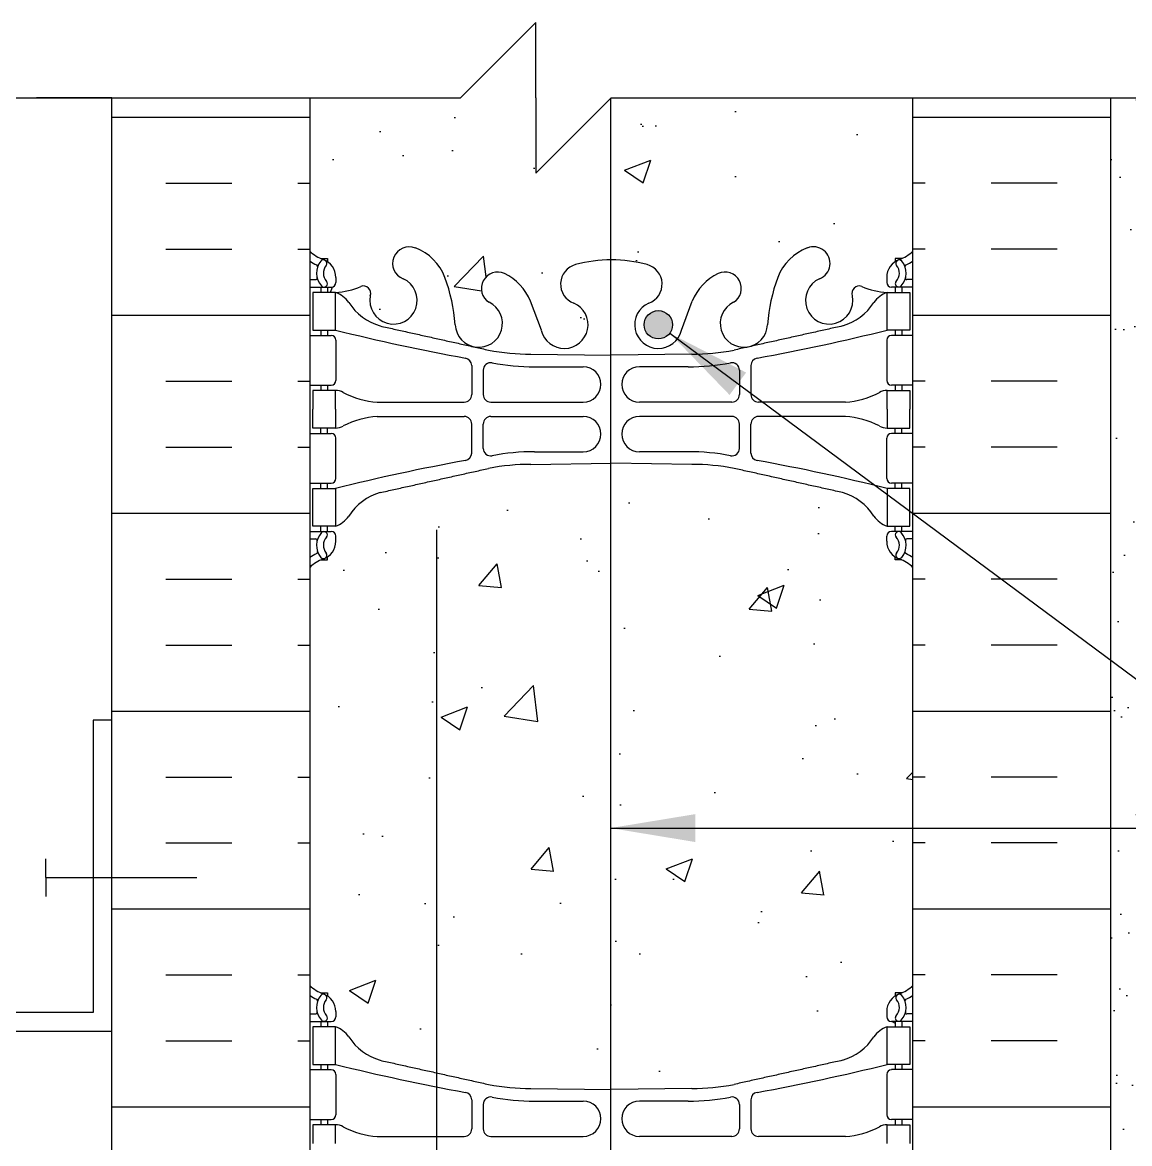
# Model space of a CAD drawing. Header units: inches. Extents: x 94.9 to 181.1, y -57.9 to 31.
# Drawn here: x 148.39 to 163.08, y 16.09 to 30.96 of the extents above; entities that cross this region are included whole.
import ezdxf

# ---------------------------------------------------------------- set-up
doc = ezdxf.new("R2010")
doc.units = ezdxf.units.IN
doc.header["$LTSCALE"] = 0.5
doc.header["$MEASUREMENT"] = 0
for name, color, linetype in [('HATCH', 12, 'Continuous'), ('line25', 2, 'Continuous'), ('LINE3', 3, 'Continuous'), ('LINE50', 5, 'Continuous'), ('LINE9', 9, 'Continuous'), ('TEXT', 4, 'Continuous'), ('Web_Edge', 9, 'Continuous')]:
    doc.layers.add(name, color=color, linetype=linetype)
doc.styles.add('DIM', font='romans.shx', dxfattribs={"width": 0.7})
doc.dimstyles.new('ext_12', dxfattribs={"dimscale": 12, "dimtxt": 0.09375, "dimasz": 0.09375, "dimexe": 0.09375, "dimexo": 0.0625, "dimgap": 0.0625, "dimtad": 1, "dimdec": 1, "dimzin": 3, "dimdsep": 46, "dimlunit": 4, "dimtxsty": 'DIM', "dimcen": 0.09, "dimdle": 0.09375, "dimclrt": 4, "dimadec": 0, "dimazin": 0, "dimtfac": 1, "dimtdec": 1, "dimtmove": 2, "dimatfit": 3, "dimfxl": 1, "dimfrac": 2, "dimtolj": 1, "dimtzin": 0, "dimarcsym": 0})

msp = doc.modelspace()

# ---------------------------------------------------------------- hatches: boundary and pattern name
at = {"layer": 'HATCH'}
h = msp.add_hatch(dxfattribs=at)
h.set_pattern_fill('AR-CONC', color=256, scale=0.5)
edge = h.paths.add_edge_path()
edge.add_arc((160.245, 3.803), 0.115, 109.5198, 145)
edge.add_arc((160.103, 3.837), 0.0576, 35, 145)
edge.add_arc((159.943, 3.791), 0.138, 35, 145)
edge.add_arc((159.77, 3.827), 0.0737, 35, 145)
edge.add_arc((159.605, 3.796), 0.128, 35, 145)
edge.add_arc((159.395, 3.796), 0.128, 35, 145)
edge.add_arc((159.227, 3.826), 0.0769, 35, 145)
edge.add_arc((159.101, 3.826), 0.0769, 35, 145)
edge.add_arc((158.933, 3.796), 0.128, 35, 145)
edge.add_arc((158.776, 3.833), 0.064, 35, 145)
edge.add_arc((158.632, 3.805), 0.112, 35, 145)
edge.add_arc((158.48, 3.827), 0.0737, 35, 145)
edge.add_arc((158.304, 3.789), 0.141, 35, 145)
edge.add_arc((158.147, 3.841), 0.0506, 35, 145)
edge.add_arc((158.061, 3.838), 0.0544, 35, 145)
edge.add_arc((157.951, 3.824), 0.0801, 35, 145)
edge.add_arc((157.85, 3.814), 0.0661, 57.9004, 167.9004)
edge.add_arc((157.683, 3.756), 0.125, 35, 145)
edge.add_arc((157.484, 3.76), 0.118, 35, 145)
edge.add_arc((157.276, 3.75), 0.134, 35, 145)
edge.add_arc((157.077, 3.765), 0.109, 35, 145)
edge.add_arc((156.938, 3.793), 0.0608, 35, 145)
edge.add_arc((156.81, 3.772), 0.0961, 35, 145)
edge.add_arc((156.655, 3.774), 0.0929, 35, 145)
edge.add_arc((156.505, 3.776), 0.0897, 35, 145)
edge.add_arc((156.343, 3.765), 0.109, 35, 145)
edge.add_arc((156.196, 3.787), 0.0705, 35, 145)
edge.add_arc((156.093, 3.796), 0.0544, 35, 145)
edge.add_arc((155.988, 3.785), 0.0737, 35, 145)
edge.add_arc((155.87, 3.787), 0.0705, 35, 145)
edge.add_arc((155.76, 3.791), 0.064, 35, 145)
edge.add_arc((155.555, 3.72), 0.187, 35, 145)
edge.add_arc((155.346, 3.789), 0.0672, 35, 145)
edge.add_arc((155.168, 3.741), 0.151, 35, 145)
edge.add_arc((154.945, 3.758), 0.122, 35, 145)
edge.add_arc((154.74, 3.754), 0.128, 35, 145)
edge.add_arc((154.496, 3.73), 0.17, 35, 145)
edge.add_arc((154.263, 3.761), 0.115, 35, 145)
edge.add_arc((154.121, 3.794), 0.0576, 35, 145)
edge.add_arc((153.961, 3.749), 0.138, 35, 145)
edge.add_arc((153.788, 3.785), 0.0737, 35, 145)
edge.add_arc((153.623, 3.754), 0.128, 35, 145)
edge.add_arc((153.413, 3.754), 0.128, 35, 145)
edge.add_arc((153.245, 3.783), 0.0769, 35, 145)
edge.add_arc((153.119, 3.783), 0.0769, 35, 145)
edge.add_arc((152.951, 3.754), 0.128, 35, 145)
edge.add_arc((152.794, 3.791), 0.064, 35, 145)
edge.add_arc((152.65, 3.763), 0.112, 35, 145)
edge.add_arc((152.498, 3.785), 0.0737, 35, 145)
edge.add_arc((152.322, 3.747), 0.141, 35, 145)
edge.add_line((152.206, 3.828), (152.206, 0.189))
edge.add_arc((152.552, 0.55), 0.5, 226.2109, 246.4218)
edge.add_line((152.352, 0.091), (152.442, 0.091))
edge.add_line((152.442, 0.091), (152.442, 0.05))
edge.add_arc((152.302, -0.157), 0.25, 0, 55.9442, ccw=False)
edge.add_line((152.552, -0.157), (152.552, -0.225))
edge.add_arc((152.49, -0.225), 0.0625, -90, 0, ccw=False)
edge.add_line((152.49, -0.287), (152.442, -0.287))
edge.add_line((152.442, -0.287), (152.442, -0.357))
edge.add_line((152.442, -0.357), (152.547, -0.357))
edge.add_arc((152.425, -0.7), 0.364, 32.0424, 70.3387, ccw=False)
edge.add_arc((153.348, -0.089), 0.743, 214.228, 253.8107)
edge.add_spline(control_points=[(153.141, -0.803), (154.578, -1.123)], knot_values=[0, 0, 1, 1], degree=1, periodic=0)
edge.add_arc((155.135, 1.808), 2.984, 259.2546, 270.0995)
edge.add_line((155.14, -1.176), (156.206, -1.191))
edge.add_line((156.206, -1.191), (157.273, -1.176))
edge.add_arc((157.278, 1.808), 2.984, 269.9005, 280.7454)
edge.add_spline(control_points=[(157.835, -1.123), (159.272, -0.803)], knot_values=[0, 0, 1, 1], degree=1, periodic=0)
edge.add_arc((159.065, -0.089), 0.743, 286.1893, 325.772)
edge.add_arc((159.988, -0.7), 0.364, 109.6613, 147.9576, ccw=False)
edge.add_line((159.865, -0.357), (159.97, -0.357))
edge.add_line((159.97, -0.357), (159.97, -0.287))
edge.add_line((159.97, -0.287), (159.923, -0.287))
edge.add_arc((159.923, -0.225), 0.0625, 180, 270, ccw=False)
edge.add_line((159.86, -0.225), (159.86, -0.157))
edge.add_arc((160.11, -0.157), 0.25, 124.0558, 180, ccw=False)
edge.add_line((159.97, 0.05), (159.97, 0.091))
edge.add_line((159.97, 0.091), (160.06, 0.091))
edge.add_arc((159.86, 0.55), 0.5, 293.5782, 313.7891)
edge.add_line((160.206, 0.189), (160.206, 3.912))
h.paths.add_polyline_path([(160.206, 29.962), (156.206, 29.962), (155.206, 28.962), (155.206, 29.962), (155.206, 30.962), (154.206, 29.962), (152.206, 29.962), (152.206, 27.928, 0.088416), (152.352, 27.83), (152.442, 27.83), (152.442, 27.789, -0.249069), (152.552, 27.581), (152.552, 27.514, -0.414214), (152.49, 27.451), (152.442, 27.451), (152.442, 27.381), (152.547, 27.381, 0.085348), (152.877, 27.457, -0.669601), (153.009, 27.337, 2.087231), (153.443, 27.562, -1), (153.607, 27.97, -0.21345), (153.999, 27.581, -0.069923), (154.136, 26.937, 1.702394), (154.586, 27.25, -0.940793), (154.789, 27.633, -0.173075), (155.135, 27.266), (155.278, 26.879, 1.612474), (155.709, 27.239, -0.734872), (155.732, 27.75, -0.068475), (156.206, 27.812, -0.068475), (156.681, 27.75, -0.734872), (156.704, 27.239, 1.612474), (157.135, 26.879), (157.278, 27.266, -0.173075), (157.624, 27.633, -0.940793), (157.827, 27.25, 1.702394), (158.277, 26.937, -0.069923), (158.414, 27.581, -0.21345), (158.806, 27.97, -1), (158.97, 27.562, 2.087231), (159.403, 27.337, -0.669601), (159.536, 27.457, 0.085348), (159.865, 27.381), (159.97, 27.381), (159.97, 27.451), (159.923, 27.451, -0.414214), (159.86, 27.514), (159.86, 27.581, -0.249069), (159.97, 27.789), (159.97, 27.83), (160.06, 27.83, 0.088416), (160.206, 27.928)])
edge = h.paths.add_edge_path()
edge.add_arc((159.86, 23.374), 0.5, 46.2109, 66.4218)
edge.add_line((160.06, 23.833), (159.97, 23.833))
edge.add_line((159.97, 23.833), (159.97, 23.874))
edge.add_arc((160.11, 24.081), 0.25, 180, 235.9442, ccw=False)
edge.add_line((159.86, 24.081), (159.86, 24.149))
edge.add_arc((159.923, 24.149), 0.0625, 90, 180, ccw=False)
edge.add_line((159.923, 24.211), (159.97, 24.211))
edge.add_line((159.97, 24.211), (159.97, 24.281))
edge.add_line((159.97, 24.281), (159.865, 24.281))
edge.add_arc((159.988, 24.624), 0.364, 212.0424, 250.3387, ccw=False)
edge.add_arc((159.065, 24.013), 0.743, 34.228, 73.8107)
edge.add_spline(control_points=[(159.272, 24.727), (157.835, 25.047)], knot_values=[0, 0, 1, 1], degree=1, periodic=0)
edge.add_arc((157.278, 22.116), 2.984, 79.2546, 90.0995)
edge.add_line((157.273, 25.1), (156.206, 25.115))
edge.add_line((156.206, 25.115), (155.14, 25.1))
edge.add_arc((155.135, 22.116), 2.984, 89.9005, 100.7454)
edge.add_spline(control_points=[(154.578, 25.047), (153.141, 24.727)], knot_values=[0, 0, 1, 1], degree=1, periodic=0)
edge.add_arc((153.348, 24.013), 0.743, 106.1893, 145.772)
edge.add_arc((152.425, 24.624), 0.364, 289.6613, 327.9576, ccw=False)
edge.add_line((152.547, 24.281), (152.442, 24.281))
edge.add_line((152.442, 24.281), (152.442, 24.211))
edge.add_line((152.442, 24.211), (152.49, 24.211))
edge.add_arc((152.49, 24.149), 0.0625, 0, 90, ccw=False)
edge.add_line((152.552, 24.149), (152.552, 24.081))
edge.add_arc((152.302, 24.081), 0.25, 304.0558, 360, ccw=False)
edge.add_line((152.442, 23.874), (152.442, 23.833))
edge.add_line((152.442, 23.833), (152.352, 23.833))
edge.add_arc((152.552, 23.374), 0.5, 113.5782, 133.7891)
edge.add_line((152.206, 23.735), (152.206, 18.189))
edge.add_arc((152.552, 18.55), 0.5, 226.2109, 246.4218)
edge.add_line((152.352, 18.091), (152.442, 18.091))
edge.add_line((152.442, 18.091), (152.442, 18.05))
edge.add_arc((152.302, 17.843), 0.25, 0, 55.9442, ccw=False)
edge.add_line((152.552, 17.843), (152.552, 17.775))
edge.add_arc((152.49, 17.775), 0.0625, -90, 0, ccw=False)
edge.add_line((152.49, 17.713), (152.442, 17.713))
edge.add_line((152.442, 17.713), (152.442, 17.643))
edge.add_line((152.442, 17.643), (152.547, 17.643))
edge.add_arc((152.425, 17.3), 0.364, 32.0424, 70.3387, ccw=False)
edge.add_arc((153.348, 17.911), 0.743, 214.228, 253.8107)
edge.add_spline(control_points=[(153.141, 17.197), (154.578, 16.877)], knot_values=[0, 0, 1, 1], degree=1, periodic=0)
edge.add_arc((155.135, 19.808), 2.984, 259.2546, 270.0995)
edge.add_line((155.14, 16.824), (156.206, 16.809))
edge.add_line((156.206, 16.809), (157.273, 16.824))
edge.add_arc((157.278, 19.808), 2.984, 269.9005, 280.7454)
edge.add_spline(control_points=[(157.835, 16.877), (159.272, 17.197)], knot_values=[0, 0, 1, 1], degree=1, periodic=0)
edge.add_arc((159.065, 17.911), 0.743, 286.1893, 325.772)
edge.add_arc((159.988, 17.3), 0.364, 109.6613, 147.9576, ccw=False)
edge.add_line((159.865, 17.643), (159.97, 17.643))
edge.add_line((159.97, 17.643), (159.97, 17.713))
edge.add_line((159.97, 17.713), (159.923, 17.713))
edge.add_arc((159.923, 17.775), 0.0625, 180, 270, ccw=False)
edge.add_line((159.86, 17.775), (159.86, 17.843))
edge.add_arc((160.11, 17.843), 0.25, 124.0558, 180, ccw=False)
edge.add_line((159.97, 18.05), (159.97, 18.091))
edge.add_line((159.97, 18.091), (160.06, 18.091))
edge.add_arc((159.86, 18.55), 0.5, 293.5782, 313.7891)
edge.add_line((160.206, 18.189), (160.206, 23.735))
h = msp.add_hatch(dxfattribs=at)
h.set_pattern_fill('INSUL', color=256, scale=7, style=0)
h.set_pattern_definition([(0, (-2773.9552, -385.0475), (0, 2.625), []), (0, (-2773.9552, -384.1725), (0, 2.625), [0.875, -0.875]), (0, (-2773.9552, -383.2975), (0, 2.625), [0.875, -0.875])])
h.paths.add_polyline_path([(149.581, 11.962), (150.019, 11.962), (150.019, 12.462), (151.519, 12.462), (151.519, 11.962), (152.206, 11.962), (152.206, 29.962), (151.519, 29.962), (151.519, 30.462), (150.019, 30.462), (150.019, 29.962), (149.581, 29.962)])
h = msp.add_hatch(dxfattribs=at)
h.set_pattern_fill('INSUL', color=256, scale=7, style=0)
h.set_pattern_definition([(180, (3086.368, -385.0475), (0, 2.625), []), (180, (3086.368, -384.1725), (0, 2.625), [0.875, -0.875]), (180, (3086.368, -383.2975), (0, 2.625), [0.875, -0.875])])
h.paths.add_polyline_path([(162.831, 11.962), (162.394, 11.962), (162.394, 12.462), (160.894, 12.462), (160.894, 11.962), (160.206, 11.962), (160.206, 29.962), (160.894, 29.962), (160.894, 30.462), (162.394, 30.462), (162.394, 29.962), (162.831, 29.962)])
h = msp.add_hatch(dxfattribs=at)
h.set_pattern_fill('AR-SAND', color=256, scale=0.5, style=0)
h.set_pattern_definition([(37.5, (140.405, -36.9128), (-0.031497, 0.963412), [0, -0.76, 0, -0.85, 0, -0.8125]), (7.5, (140.405, -36.9128), (0.884888, 1.411073), [0, -0.41, 0, -0.685, 0, -0.2625]), (327.5, (139.79, -36.9128), (1.557071, 0.00283), [0, -0.25, 0, -0.9, 0, -1.175]), (317.5, (139.79, -36.9128), (1.503063, 0.438838), [0, -0.125, 0, -0.59, 0, -0.675])])
h.paths.add_polyline_path([(163.331, 29.962), (162.831, 29.962), (162.831, 11.962), (162.819, 0.712), (163.331, 0.712)])
at = {"layer": 'LINE3'}
msp.add_hatch(color=256, dxfattribs=at).paths.add_polyline_path([(156.643, 26.952, 1), (157.018, 26.952, 1)])

# ---------------------------------------------------------------- linework, layer by layer
at = {"layer": 'line25'}
for p, q in [((152.206, 29.962), (152.206, 11.962)), ((160.206, 11.962), (160.206, 29.962))]:
    msp.add_line(p, q, dxfattribs=at)
at = {"layer": 'LINE3'}
for p, q in [((156.195, 29.95), (156.195, 3.669)), ((153.89, 3.823), (153.89, 24.231))]:
    msp.add_line(p, q, dxfattribs=at)
msp.add_circle((156.83, 26.952), 0.188, dxfattribs=at)
at = {"layer": 'LINE50'}
for p, q in [((149.581, 11.962), (149.581, 29.962)), ((162.831, 11.962), (162.831, 29.962))]:
    msp.add_line(p, q, dxfattribs=at)
at = {"layer": 'LINE9'}
for p, q in [((155.206, 30.962), (154.206, 29.962)), ((155.206, 29.962), (155.206, 30.962)), ((144.081, 29.962), (154.206, 29.962)), ((149.581, 29.962), (148.581, 29.962)), ((155.206, 28.962), (156.206, 29.962)), ((155.206, 29.962), (155.206, 28.962)), ((156.206, 29.962), (165.641, 29.962)), ((148.706, 19.62), (148.706, 19.87)), ((148.706, 19.62), (150.706, 19.62)), ((148.706, 19.62), (148.706, 19.37))]:
    msp.add_line(p, q, dxfattribs=at)
msp.add_lwpolyline([(149.581, 21.707), (149.331, 21.707), (149.331, 17.832), (146.581, 17.832), (146.581, 17.582), (149.581, 17.582)], close=True, dxfattribs=at)
at = {"layer": 'TEXT'}
msp.add_lwpolyline([(151.058, 27.886, 0, 0.36, 0), (149.978, 27.886, 0, 0, 0), (141.5, 27.886, 0, 0, 0)], format="xyseb", dxfattribs=at)
at = {"layer": 'Web_Edge'}
for p, q in [((152.352, 27.83), (152.442, 27.83)), ((152.442, 27.83), (152.442, 27.789)), ((160.06, 27.83), (159.97, 27.83)), ((159.97, 27.83), (159.97, 27.789)), ((152.206, 27.551), (152.284, 27.551)), ((152.552, 27.581), (152.552, 27.514)), ((159.86, 27.581), (159.86, 27.514)), ((160.206, 27.551), (160.129, 27.551)), ((152.206, 27.451), (152.49, 27.451)), ((152.352, 27.451), (152.352, 27.381)), ((152.442, 27.451), (152.442, 27.381)), ((160.206, 27.451), (159.923, 27.451)), ((159.97, 27.451), (159.97, 27.381)), ((160.06, 27.451), (160.06, 27.381)), ((155.278, 26.879), (155.135, 27.266)), ((157.135, 26.879), (157.278, 27.266)), ((152.206, 26.811), (152.49, 26.811)), ((152.352, 26.881), (152.352, 26.811)), ((152.442, 26.881), (152.442, 26.811)), ((160.206, 26.811), (159.923, 26.811)), ((159.97, 26.881), (159.97, 26.811)), ((160.06, 26.881), (160.06, 26.811)), ((152.552, 26.749), (152.552, 26.214)), ((159.86, 26.749), (159.86, 26.214)), ((155.14, 26.563), (156.206, 26.548)), ((157.273, 26.563), (156.206, 26.548)), ((154.354, 26.412), (154.354, 26.027)), ((154.507, 26.349), (154.507, 26.027)), ((155.187, 26.395), (155.834, 26.395)), ((157.226, 26.395), (156.579, 26.395)), ((157.906, 26.349), (157.906, 26.027)), ((158.058, 26.412), (158.058, 26.027)), ((152.206, 26.151), (152.49, 26.151)), ((152.352, 26.151), (152.352, 26.081)), ((152.442, 26.151), (152.442, 26.081)), ((160.206, 26.151), (159.923, 26.151)), ((159.97, 26.151), (159.97, 26.081)), ((160.06, 26.151), (160.06, 26.081)), ((153.1, 25.926), (154.255, 25.927)), ((154.607, 25.927), (155.834, 25.927)), ((157.806, 25.927), (156.579, 25.927)), ((159.313, 25.926), (158.158, 25.927)), ((153.1, 25.737), (154.255, 25.736)), ((154.607, 25.736), (155.834, 25.736)), ((157.806, 25.736), (156.579, 25.736)), ((159.313, 25.737), (158.158, 25.736)), ((152.352, 25.511), (152.352, 25.581)), ((152.442, 25.511), (152.442, 25.581)), ((154.354, 25.251), (154.354, 25.636)), ((154.507, 25.313), (154.507, 25.636)), ((157.906, 25.313), (157.906, 25.636)), ((158.058, 25.251), (158.058, 25.636)), ((159.97, 25.511), (159.97, 25.581)), ((160.06, 25.511), (160.06, 25.581)), ((152.206, 25.511), (152.49, 25.511)), ((152.552, 24.914), (152.552, 25.449)), ((159.86, 24.914), (159.86, 25.449)), ((160.206, 25.511), (159.923, 25.511)), ((155.187, 25.268), (155.834, 25.268)), ((157.226, 25.268), (156.579, 25.268)), ((155.14, 25.1), (156.206, 25.115)), ((157.273, 25.1), (156.206, 25.115)), ((152.206, 24.851), (152.49, 24.851)), ((152.352, 24.781), (152.352, 24.851)), ((152.442, 24.781), (152.442, 24.851)), ((160.206, 24.851), (159.923, 24.851)), ((159.97, 24.781), (159.97, 24.851)), ((160.06, 24.781), (160.06, 24.851)), ((152.352, 24.211), (152.352, 24.281)), ((152.442, 24.211), (152.442, 24.281)), ((159.97, 24.211), (159.97, 24.281)), ((160.06, 24.211), (160.06, 24.281)), ((152.206, 24.211), (152.49, 24.211)), ((152.206, 24.111), (152.284, 24.111)), ((152.552, 24.081), (152.552, 24.149)), ((159.86, 24.081), (159.86, 24.149)), ((160.206, 24.211), (159.923, 24.211)), ((160.206, 24.111), (160.129, 24.111)), ((152.352, 23.833), (152.442, 23.833)), ((152.442, 23.833), (152.442, 23.874)), ((159.97, 23.833), (159.97, 23.874)), ((160.06, 23.833), (159.97, 23.833)), ((152.352, 18.091), (152.442, 18.091)), ((152.442, 18.091), (152.442, 18.05)), ((160.06, 18.091), (159.97, 18.091)), ((159.97, 18.091), (159.97, 18.05)), ((152.206, 17.813), (152.284, 17.813)), ((152.206, 17.713), (152.49, 17.713)), ((152.352, 17.713), (152.352, 17.643)), ((152.442, 17.713), (152.442, 17.643)), ((152.552, 17.843), (152.552, 17.775)), ((159.86, 17.843), (159.86, 17.775)), ((160.206, 17.713), (159.923, 17.713)), ((159.97, 17.713), (159.97, 17.643)), ((160.06, 17.713), (160.06, 17.643)), ((160.206, 17.813), (160.129, 17.813)), ((152.352, 17.143), (152.352, 17.073)), ((152.442, 17.143), (152.442, 17.073)), ((159.97, 17.143), (159.97, 17.073)), ((160.06, 17.143), (160.06, 17.073)), ((152.206, 17.073), (152.49, 17.073)), ((152.552, 17.01), (152.552, 16.475)), ((159.86, 17.01), (159.86, 16.475)), ((160.206, 17.073), (159.923, 17.073)), ((155.14, 16.824), (156.206, 16.809)), ((157.273, 16.824), (156.206, 16.809)), ((154.354, 16.673), (154.354, 16.288)), ((155.187, 16.657), (155.834, 16.657)), ((157.226, 16.657), (156.579, 16.657)), ((158.058, 16.673), (158.058, 16.288)), ((154.507, 16.611), (154.507, 16.288)), ((157.906, 16.611), (157.906, 16.288)), ((152.206, 16.413), (152.49, 16.413)), ((152.352, 16.413), (152.352, 16.343)), ((152.442, 16.413), (152.442, 16.343)), ((160.206, 16.413), (159.923, 16.413)), ((159.97, 16.413), (159.97, 16.343)), ((160.06, 16.413), (160.06, 16.343)), ((153.1, 16.187), (154.255, 16.188)), ((154.607, 16.188), (155.834, 16.188)), ((157.806, 16.188), (156.579, 16.188)), ((159.313, 16.187), (158.158, 16.188))]:
    msp.add_line(p, q, dxfattribs=at)
for points in [[(152.247, 26.881), (152.547, 26.881), (152.547, 27.381), (152.247, 27.381)], [(160.165, 26.881), (159.865, 26.881), (159.865, 27.381), (160.165, 27.381)], [(152.247, 24.781), (152.547, 24.781), (152.547, 24.281), (152.247, 24.281)], [(160.165, 24.781), (159.865, 24.781), (159.865, 24.281), (160.165, 24.281)], [(152.247, 17.143), (152.547, 17.143), (152.547, 17.643), (152.247, 17.643)], [(160.165, 17.143), (159.865, 17.143), (159.865, 17.643), (160.165, 17.643)]]:
    msp.add_lwpolyline(points, close=True, dxfattribs=at)
for points in [[(152.547, 25.831), (152.547, 26.081), (152.247, 26.081), (152.247, 25.831)], [(159.865, 25.831), (159.865, 26.081), (160.165, 26.081), (160.165, 25.831)], [(152.547, 25.831), (152.547, 25.581), (152.247, 25.581), (152.247, 25.831)], [(159.865, 25.831), (159.865, 25.581), (160.165, 25.581), (160.165, 25.831)], [(152.547, 16.093), (152.547, 16.343), (152.247, 16.343), (152.247, 16.093)], [(159.865, 16.093), (159.865, 16.343), (160.165, 16.343), (160.165, 16.093)]]:
    msp.add_lwpolyline(points, dxfattribs=at)
for centre, radius, start, end in [((153.525, 27.766), 0.22, 68.1963, 248.1963), ((153.368, 27.337), 0.677, 21.1239, 69.3197), ((159.045, 27.337), 0.677, 110.6803, 158.8761), ((158.888, 27.766), 0.22, 291.8037, 111.8037), ((152.552, 28.289), 0.5, 226.2109, 250.5288), ((152.388, 27.767), 0.045, 321.448, 139.1879), ((152.302, 27.581), 0.25, 0, 70.5288), ((156.195, 26.058), 1.754, 89.6229, 105.2918), ((156.218, 26.058), 1.754, 74.7082, 90.3771), ((160.11, 27.581), 0.25, 109.4712, 180), ((160.024, 27.767), 0.045, 40.8121, 218.552), ((159.86, 28.289), 0.5, 289.4712, 313.7891), ((152.552, 28.289), 0.6, 234.7832, 245.0748), ((152.546, 27.636), 0.25, 140.1145, 222.4609), ((152.29, 27.726), 0.021, 343.464, 63.9957), ((152.546, 27.636), 0.16, 140.0001, 222.4609), ((155.801, 27.491), 0.268, 104.7892, 250.0338), ((156.612, 27.491), 0.268, 289.9662, 75.2108), ((159.867, 27.636), 0.16, 317.5391, 39.9999), ((159.867, 27.636), 0.25, 317.5391, 39.8855), ((160.122, 27.726), 0.021, 116.0043, 196.536), ((159.86, 28.289), 0.6, 294.9252, 305.2168), ((152.284, 27.571), 0.0196, 269.4032, 15.4901), ((152.395, 27.498), 0.045, 222.4609, 42.4609), ((152.49, 27.514), 0.0625, 270, 0), ((153.317, 27.275), 0.314, 168.5886, 66.1916), ((151.777, 26.772), 2.365, 4.3895, 20.0015), ((154.699, 27.435), 0.217, 65.5264, 238.537), ((154.448, 26.965), 0.75, 23.6938, 62.9705), ((157.965, 26.965), 0.75, 117.0295, 156.3062), ((157.714, 27.435), 0.217, 301.463, 114.4736), ((160.636, 26.772), 2.365, 159.9985, 175.6105), ((159.096, 27.275), 0.314, 113.8084, 11.4114), ((159.923, 27.514), 0.0625, 180, 270), ((160.018, 27.498), 0.045, 137.5391, 317.5391), ((160.128, 27.571), 0.0196, 164.5099, 270.5968), ((152.493, 28.377), 0.997, 273.1538, 293.1467), ((152.425, 27.039), 0.364, 34.9775, 70.3387), ((152.918, 27.37), 0.0968, 340.1551, 110.4331), ((159.494, 27.37), 0.0968, 69.5669, 199.8449), ((159.92, 28.377), 0.997, 246.8533, 266.8462), ((159.988, 27.039), 0.364, 109.6613, 145.0225), ((153.348, 27.65), 0.743, 212.7919, 253.8107), ((154.448, 26.968), 0.314, 182.7357, 63.9348), ((155.583, 26.952), 0.314, 193.4146, 66.1916), ((156.83, 26.952), 0.314, 113.8084, 346.5854), ((157.965, 26.968), 0.314, 116.0652, 357.2643), ((159.065, 27.65), 0.743, 286.1893, 327.2081), ((152.49, 26.749), 0.0625, 0, 90), ((159.356, 54.302), 28.253, 256.0552, 259.6343), ((153.057, 54.302), 28.253, 280.3657, 283.9448), ((159.923, 26.749), 0.0625, 90, 180), ((154.254, 26.412), 0.1, 360, 79.6343), ((155.135, 29.547), 2.984, 259.2546, 270.0995), ((157.278, 29.547), 2.984, 269.9005, 280.7454), ((158.158, 26.412), 0.1, 100.3657, 180), ((154.607, 26.349), 0.1, 79.2546, 180), ((155.182, 29.379), 2.984, 259.2546, 270.0995), ((155.834, 26.161), 0.234, 270, 90), ((156.579, 26.161), 0.234, 90, 270), ((157.231, 29.379), 2.984, 269.9005, 280.7454), ((157.806, 26.349), 0.1, 0, 100.7454), ((152.49, 26.214), 0.0625, 270, 0), ((159.923, 26.214), 0.0625, 180, 270), ((152.543, 25.863), 0.219, 60.4937, 88.92), ((153.185, 27.083), 1.16, 242.5844, 265.8032), ((154.254, 26.027), 0.1, 270.0388, 360), ((154.607, 26.027), 0.1, 180, 270), ((157.806, 26.027), 0.1, 270, 0), ((158.158, 26.027), 0.1, 180, 269.9612), ((159.228, 27.083), 1.16, 274.1968, 297.4156), ((159.87, 25.863), 0.219, 91.08, 119.5063), ((153.185, 24.58), 1.16, 94.1968, 117.4156), ((154.254, 25.636), 0.1, 0, 89.9612), ((154.607, 25.636), 0.1, 90, 180), ((155.834, 25.502), 0.234, 270, 90), ((156.579, 25.502), 0.234, 90, 270), ((157.806, 25.636), 0.1, 0, 90), ((158.158, 25.636), 0.1, 90.0388, 180), ((159.228, 24.58), 1.16, 62.5844, 85.8032), ((152.543, 25.8), 0.219, 271.08, 299.5063), ((159.87, 25.8), 0.219, 240.4937, 268.92), ((152.49, 25.449), 0.0625, 0, 90), ((159.923, 25.449), 0.0625, 90, 180), ((154.607, 25.313), 0.1, 180, 280.7454), ((157.806, 25.313), 0.1, 259.2546, 0), ((159.356, -2.639), 28.253, 100.3657, 103.9448), ((154.254, 25.251), 0.1, 280.3657, 0), ((155.182, 22.284), 2.984, 89.9005, 100.7454), ((157.231, 22.284), 2.984, 79.2546, 90.0995), ((158.158, 25.251), 0.1, 180, 259.6343), ((153.057, -2.639), 28.253, 76.0552, 79.6343), ((155.135, 22.116), 2.984, 89.9005, 100.7454), ((157.278, 22.116), 2.984, 79.2546, 90.0995), ((152.49, 24.914), 0.0625, 270, 0), ((159.923, 24.914), 0.0625, 180, 270), ((153.348, 24.013), 0.743, 106.1893, 147.2081), ((159.065, 24.013), 0.743, 32.7919, 73.8107), ((152.425, 24.624), 0.364, 289.6613, 325.0225), ((159.988, 24.624), 0.364, 214.9775, 250.3387), ((152.284, 24.092), 0.0196, 344.5099, 90.5968), ((152.546, 24.027), 0.25, 137.5391, 219.8855), ((152.395, 24.165), 0.045, 317.5391, 137.5391), ((152.546, 24.027), 0.16, 137.5391, 219.9999), ((152.49, 24.149), 0.0625, 360, 90), ((159.923, 24.149), 0.0625, 90, 180), ((160.018, 24.165), 0.045, 42.4609, 222.4609), ((159.867, 24.027), 0.16, 320.0001, 42.4609), ((159.867, 24.027), 0.25, 320.1145, 42.4609), ((160.128, 24.092), 0.0196, 89.4032, 195.4901), ((152.29, 23.937), 0.021, 296.0043, 16.536), ((152.302, 24.081), 0.25, 289.4712, 360), ((160.11, 24.081), 0.25, 180, 250.5288), ((160.122, 23.937), 0.021, 163.464, 243.9957), ((152.552, 23.374), 0.6, 114.9252, 125.2168), ((152.552, 23.374), 0.5, 109.4712, 133.7891), ((152.388, 23.896), 0.045, 220.8121, 38.552), ((160.024, 23.896), 0.045, 141.448, 319.1879), ((159.86, 23.374), 0.5, 46.2109, 70.5288), ((159.86, 23.374), 0.6, 54.7832, 65.0748), ((152.552, 18.55), 0.5, 226.2109, 250.5288), ((159.86, 18.55), 0.5, 289.4712, 313.7891), ((152.552, 18.55), 0.6, 234.7832, 245.0748), ((152.546, 17.897), 0.25, 140.1145, 222.4609), ((152.29, 17.987), 0.021, 343.464, 63.9957), ((152.388, 18.028), 0.045, 321.448, 139.1879), ((152.302, 17.843), 0.25, 0, 70.5288), ((152.546, 17.897), 0.16, 140.0001, 222.4609), ((160.11, 17.843), 0.25, 109.4712, 180), ((160.024, 18.028), 0.045, 40.8121, 218.552), ((159.867, 17.897), 0.16, 317.5391, 39.9999), ((159.867, 17.897), 0.25, 317.5391, 39.8855), ((160.122, 17.987), 0.021, 116.0043, 196.536), ((159.86, 18.55), 0.6, 294.9252, 305.2168), ((152.284, 17.832), 0.0196, 269.4032, 15.4901), ((152.395, 17.759), 0.045, 222.4609, 42.4609), ((152.49, 17.775), 0.0625, 270, 0), ((159.923, 17.775), 0.0625, 180, 270), ((160.018, 17.759), 0.045, 137.5391, 317.5391), ((160.128, 17.832), 0.0196, 164.5099, 270.5968), ((152.425, 17.3), 0.364, 34.9775, 70.3387), ((159.988, 17.3), 0.364, 109.6613, 145.0225), ((153.348, 17.911), 0.743, 212.7919, 253.8107), ((159.065, 17.911), 0.743, 286.1893, 327.2081), ((159.356, 44.563), 28.253, 256.0552, 259.6343), ((153.057, 44.563), 28.253, 280.3657, 283.9448), ((152.49, 17.01), 0.0625, 0, 90), ((159.923, 17.01), 0.0625, 90, 180), ((155.135, 19.808), 2.984, 259.2546, 270.0995), ((157.278, 19.808), 2.984, 269.9005, 280.7454), ((154.254, 16.673), 0.1, 360, 79.6343), ((154.607, 16.611), 0.1, 79.2546, 180), ((155.182, 19.64), 2.984, 259.2546, 270.0995), ((155.834, 16.422), 0.234, 270, 90), ((156.579, 16.422), 0.234, 90, 270), ((157.231, 19.64), 2.984, 269.9005, 280.7454), ((157.806, 16.611), 0.1, 0, 100.7454), ((158.158, 16.673), 0.1, 100.3657, 180), ((152.49, 16.475), 0.0625, 270, 0), ((159.923, 16.475), 0.0625, 180, 270), ((152.543, 16.124), 0.219, 60.4937, 88.92), ((153.185, 17.344), 1.16, 242.5844, 265.8032), ((154.254, 16.288), 0.1, 270.0388, 360), ((154.607, 16.288), 0.1, 180, 270), ((157.806, 16.288), 0.1, 270, 0), ((158.158, 16.288), 0.1, 180, 269.9612), ((159.228, 17.344), 1.16, 274.1968, 297.4156), ((159.87, 16.124), 0.219, 91.08, 119.5063)]:
    msp.add_arc(centre, radius, start, end, dxfattribs=at)
for points in [[(153.141, 26.936), (154.578, 26.616)], [(159.272, 26.936), (157.835, 26.616)], [(153.141, 24.727), (154.578, 25.047)], [(159.272, 24.727), (157.835, 25.047)], [(153.141, 17.197), (154.578, 16.877)], [(159.272, 17.197), (157.835, 16.877)]]:
    msp.add_open_spline(points, degree=1, dxfattribs=at)

# ---------------------------------------------------------------- leaders
at = {"layer": 'TEXT'}
for points in [[(156.981, 26.84), (165.835, 20.277), (170.126, 20.277)], [(156.195, 20.277), (165.835, 20.277), (170.126, 20.277)]]:
    msp.add_leader(points, dimstyle='ext_12', override={"dimgap": 0.0625, "dimtad": 0}, dxfattribs=at)

doc.saveas('drawing.dxf')
